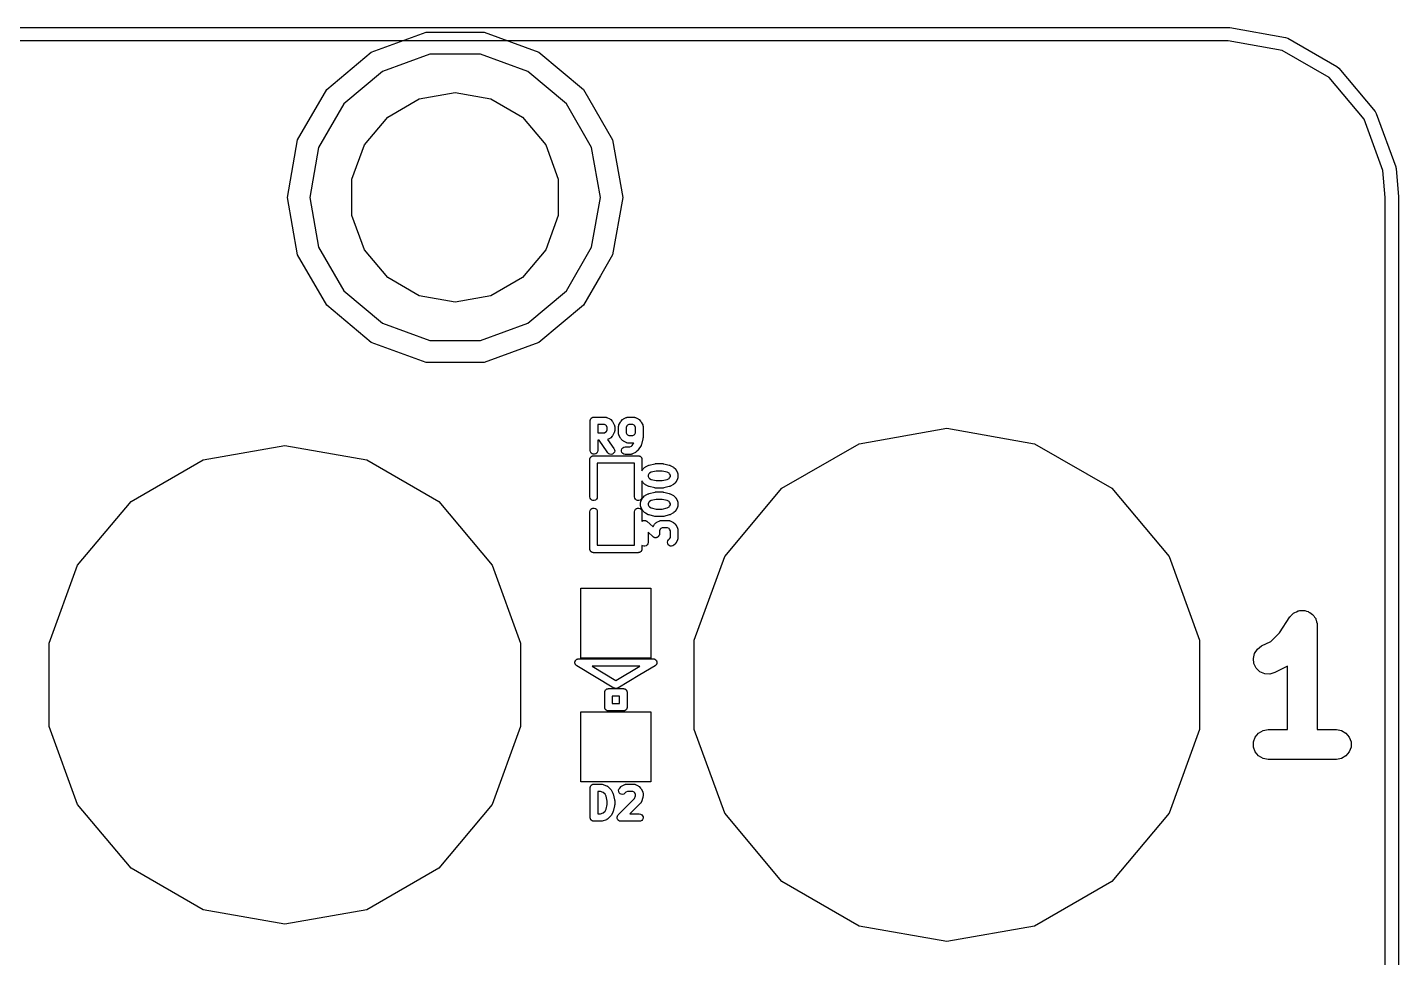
# Model space of a CAD drawing. Extents: x 51 to 137, y -158 to -25.
# Drawn here: x 113.14 to 136.51, y -41.14 to -25.29 of the extents above; entities that cross this region are included whole.
import ezdxf

# ---------------------------------------------------------------- set-up
doc = ezdxf.new("R2010")
doc.units = 0
doc.header["$MEASUREMENT"] = 0
doc.layers.add('BLACK', color=7, linetype='CONTINUOUS')

msp = doc.modelspace()

# ---------------------------------------------------------------- linework, layer by layer
at = {"layer": 'Black'}
for p, q in [((53.5813, -25.2857), (133.619, -25.2857)), ((119.005, -25.7066), (119.938, -25.3672)), ((119.938, -25.3672), (120.93, -25.3672)), ((120.93, -25.3672), (121.863, -25.7066)), ((133.619, -25.2857), (133.629, -25.2874)), ((133.629, -25.2874), (133.639, -25.2874)), ((133.639, -25.2874), (134.59, -25.4552)), ((134.59, -25.4552), (134.59, -25.4552)), ((134.59, -25.4552), (134.628, -25.4687)), ((134.628, -25.4687), (135.464, -25.9517)), ((133.609, -25.5143), (53.5863, -25.5143)), ((118.245, -26.3445), (119.005, -25.7066)), ((121.863, -25.7066), (122.623, -26.3445)), ((134.531, -25.6768), (133.609, -25.5143)), ((135.332, -26.1396), (134.531, -25.6768)), ((120.004, -25.7424), (119.196, -26.0366)), ((120.864, -25.7424), (120.004, -25.7424)), ((121.672, -26.0366), (120.864, -25.7424)), ((119.196, -26.0366), (118.537, -26.5894)), ((122.331, -26.5894), (121.672, -26.0366)), ((135.927, -26.8487), (135.332, -26.1396)), ((135.464, -25.9517), (135.495, -25.9772)), ((135.495, -25.9772), (136.115, -26.7172)), ((117.749, -27.204), (118.245, -26.3445)), ((119.824, -26.5041), (120.434, -26.3965)), ((120.434, -26.3965), (121.044, -26.5041)), ((122.623, -26.3445), (123.119, -27.204)), ((118.537, -26.5894), (118.107, -27.3343)), ((119.287, -26.8141), (119.824, -26.5041)), ((121.044, -26.5041), (121.581, -26.8141)), ((122.761, -27.3343), (122.331, -26.5894)), ((118.888, -27.2889), (119.287, -26.8141)), ((121.581, -26.8141), (121.98, -27.2889)), ((136.246, -27.7233), (135.927, -26.8487)), ((136.115, -26.7172), (136.135, -26.7516)), ((136.135, -26.7516), (136.466, -27.6592)), ((117.576, -28.1813), (117.749, -27.204)), ((118.107, -27.3343), (117.957, -28.1813)), ((118.676, -27.8714), (118.888, -27.2889)), ((121.98, -27.2889), (122.192, -27.8714)), ((122.91, -28.1813), (122.761, -27.3343)), ((123.119, -27.204), (123.291, -28.1813)), ((136.286, -28.1863), (136.246, -27.7233)), ((136.466, -27.6592), (136.468, -27.6739)), ((136.468, -27.6739), (136.472, -27.6884)), ((136.472, -27.6884), (136.514, -28.1713)), ((118.676, -28.4912), (118.676, -27.8714)), ((122.192, -27.8714), (122.192, -28.4912)), ((117.749, -29.1586), (117.576, -28.1813)), ((117.957, -28.1813), (118.107, -29.0283)), ((122.761, -29.0283), (122.91, -28.1813)), ((123.291, -28.1813), (123.119, -29.1586)), ((136.286, -119.911), (136.286, -28.1863)), ((136.514, -28.1713), (136.514, -28.1763)), ((136.514, -28.1763), (136.515, -28.1813)), ((136.515, -28.1813), (136.515, -119.921)), ((118.888, -29.0737), (118.676, -28.4912)), ((122.192, -28.4912), (121.98, -29.0737)), ((118.245, -30.0181), (117.749, -29.1586)), ((118.107, -29.0283), (118.537, -29.7732)), ((119.287, -29.5485), (118.888, -29.0737)), ((121.98, -29.0737), (121.581, -29.5485)), ((122.331, -29.7732), (122.761, -29.0283)), ((123.119, -29.1586), (122.91, -29.5201)), ((119.824, -29.8585), (119.287, -29.5485)), ((121.581, -29.5485), (121.044, -29.8585)), ((122.91, -29.5201), (122.623, -30.0181)), ((118.537, -29.7732), (119.196, -30.326)), ((120.434, -29.9661), (119.824, -29.8585)), ((121.044, -29.8585), (120.434, -29.9661)), ((121.672, -30.326), (122.331, -29.7732)), ((119.005, -30.656), (118.245, -30.0181)), ((122.623, -30.0181), (121.863, -30.656)), ((119.196, -30.326), (120.004, -30.6202)), ((120.864, -30.6202), (121.672, -30.326)), ((119.938, -30.9954), (119.005, -30.656)), ((120.004, -30.6202), (120.864, -30.6202)), ((121.863, -30.656), (120.93, -30.9954)), ((120.93, -30.9954), (119.938, -30.9954)), ((122.737, -31.99), (122.738, -31.9845)), ((122.737, -32.498), (122.737, -31.99)), ((122.738, -31.979), (122.739, -31.9738)), ((122.738, -31.9845), (122.738, -31.979)), ((122.739, -31.9738), (122.74, -31.9683)), ((122.74, -31.9683), (122.743, -31.9635)), ((122.743, -31.9635), (122.745, -31.9583)), ((122.745, -31.9583), (122.749, -31.954)), ((122.749, -31.954), (122.751, -31.9492)), ((122.751, -31.9492), (122.756, -31.9456)), ((122.756, -31.9456), (122.759, -31.9414)), ((122.759, -31.9414), (122.764, -31.9386)), ((122.764, -31.9386), (122.768, -31.935)), ((122.768, -31.935), (122.774, -31.9331)), ((122.774, -31.9331), (122.778, -31.9303)), ((122.778, -31.9303), (122.784, -31.9294)), ((122.784, -31.9294), (122.789, -31.9275)), ((122.789, -31.9275), (122.795, -31.9275)), ((122.795, -31.9275), (122.8, -31.9265)), ((122.8, -31.9265), (122.994, -31.9265)), ((122.994, -31.9265), (122.997, -31.9271)), ((122.997, -31.9271), (123.001, -31.9269)), ((123.001, -31.9269), (123.008, -31.929)), ((123.008, -31.929), (123.015, -31.9303)), ((123.015, -31.9303), (123.018, -31.9322)), ((123.018, -31.9322), (123.022, -31.9332)), ((123.022, -31.9332), (123.07, -31.9574)), ((123.07, -31.9574), (123.079, -31.9635)), ((123.079, -31.9635), (123.087, -31.9693)), ((123.087, -31.9693), (123.111, -31.9935)), ((123.111, -31.9935), (123.117, -32.0018)), ((123.117, -32.0018), (123.123, -32.01)), ((123.123, -32.01), (123.147, -32.0584)), ((123.227, -32.0584), (123.251, -32.01)), ((123.251, -32.01), (123.257, -32.0018)), ((123.257, -32.0018), (123.263, -31.9935)), ((123.263, -31.9935), (123.287, -31.9693)), ((123.287, -31.9693), (123.296, -31.9635)), ((123.296, -31.9635), (123.304, -31.9574)), ((123.304, -31.9574), (123.352, -31.9332)), ((123.352, -31.9332), (123.356, -31.9322)), ((123.356, -31.9322), (123.359, -31.9303)), ((123.359, -31.9303), (123.366, -31.929)), ((123.366, -31.929), (123.373, -31.9269)), ((123.373, -31.9269), (123.377, -31.9271)), ((123.377, -31.9271), (123.381, -31.9265)), ((123.381, -31.9265), (123.477, -31.9265)), ((123.477, -31.9265), (123.481, -31.9271)), ((123.481, -31.9271), (123.485, -31.9269)), ((123.485, -31.9269), (123.492, -31.929)), ((123.492, -31.929), (123.499, -31.9303)), ((123.499, -31.9303), (123.502, -31.9322)), ((123.502, -31.9322), (123.506, -31.9332)), ((123.506, -31.9332), (123.554, -31.9574)), ((123.554, -31.9574), (123.562, -31.9635)), ((123.562, -31.9635), (123.571, -31.9693)), ((123.571, -31.9693), (123.595, -31.9935)), ((123.595, -31.9935), (123.601, -32.0018)), ((123.601, -32.0018), (123.607, -32.01)), ((123.607, -32.01), (123.631, -32.0584)), ((122.864, -32.0535), (122.864, -32.1926)), ((122.979, -32.0535), (122.864, -32.0535)), ((122.864, -32.1926), (122.979, -32.1926)), ((123.004, -32.0664), (122.979, -32.0535)), ((122.979, -32.1926), (123.004, -32.1797)), ((123.014, -32.076), (123.004, -32.0664)), ((123.004, -32.1797), (123.014, -32.1701)), ((123.027, -32.1018), (123.014, -32.076)), ((123.014, -32.1701), (123.027, -32.1444)), ((123.027, -32.1444), (123.027, -32.1018)), ((123.117, -32.2443), (123.111, -32.2526)), ((123.123, -32.2361), (123.117, -32.2443)), ((123.147, -32.1877), (123.123, -32.2361)), ((123.147, -32.0584), (123.148, -32.0619)), ((123.148, -32.1842), (123.147, -32.1877)), ((123.148, -32.0619), (123.15, -32.0651)), ((123.15, -32.1811), (123.148, -32.1842)), ((123.15, -32.0651), (123.151, -32.0724)), ((123.151, -32.1737), (123.15, -32.1811)), ((123.151, -32.0724), (123.153, -32.0795)), ((123.153, -32.1666), (123.151, -32.1737)), ((123.153, -32.0795), (123.153, -32.0832)), ((123.153, -32.0832), (123.154, -32.0868)), ((123.154, -32.1593), (123.153, -32.1629)), ((123.153, -32.1629), (123.153, -32.1666)), ((123.154, -32.0868), (123.154, -32.1593)), ((123.22, -32.0868), (123.221, -32.0832)), ((123.22, -32.2077), (123.22, -32.0868)), ((123.221, -32.2113), (123.22, -32.2077)), ((123.221, -32.0795), (123.223, -32.0724)), ((123.221, -32.0832), (123.221, -32.0795)), ((123.221, -32.215), (123.221, -32.2113)), ((123.223, -32.2221), (123.221, -32.215)), ((123.223, -32.0724), (123.224, -32.0651)), ((123.224, -32.2294), (123.223, -32.2221)), ((123.224, -32.0651), (123.226, -32.0619)), ((123.226, -32.2326), (123.224, -32.2294)), ((123.226, -32.0619), (123.227, -32.0584)), ((123.227, -32.2361), (123.226, -32.2326)), ((123.251, -32.2845), (123.227, -32.2361)), ((123.36, -32.076), (123.347, -32.1018)), ((123.347, -32.1018), (123.347, -32.1927)), ((123.347, -32.1927), (123.36, -32.2185)), ((123.37, -32.0664), (123.36, -32.076)), ((123.36, -32.2185), (123.37, -32.2281)), ((123.396, -32.0535), (123.37, -32.0664)), ((123.37, -32.2281), (123.396, -32.241)), ((123.462, -32.0535), (123.396, -32.0535)), ((123.396, -32.241), (123.462, -32.241)), ((123.488, -32.0664), (123.462, -32.0535)), ((123.462, -32.241), (123.488, -32.2281)), ((123.498, -32.076), (123.488, -32.0664)), ((123.488, -32.2281), (123.498, -32.2185)), ((123.511, -32.1018), (123.498, -32.076)), ((123.498, -32.2185), (123.511, -32.1927)), ((123.511, -32.1927), (123.511, -32.1018)), ((123.631, -32.0584), (123.632, -32.0619)), ((123.632, -32.0619), (123.634, -32.0651)), ((123.634, -32.0651), (123.635, -32.0724)), ((123.635, -32.0724), (123.637, -32.0795)), ((123.637, -32.0795), (123.637, -32.0832)), ((123.637, -32.0832), (123.638, -32.0868)), ((123.638, -32.0868), (123.638, -32.2803)), ((127.32, -32.3806), (128.816, -32.1169)), ((128.816, -32.1169), (130.312, -32.3806)), ((116.138, -32.6561), (117.533, -32.4101)), ((117.533, -32.4101), (118.928, -32.6561)), ((122.864, -32.3196), (122.864, -32.498)), ((122.888, -32.3196), (122.864, -32.3196)), ((123.027, -32.518), (122.888, -32.3196)), ((123.07, -32.2887), (123.034, -32.3069)), ((123.034, -32.3069), (123.142, -32.4616)), ((123.079, -32.2826), (123.07, -32.2887)), ((123.087, -32.2768), (123.079, -32.2826)), ((123.111, -32.2526), (123.087, -32.2768)), ((123.142, -32.4616), (123.152, -32.4816)), ((123.152, -32.4816), (123.154, -32.5036)), ((123.257, -32.2927), (123.251, -32.2845)), ((123.263, -32.301), (123.257, -32.2927)), ((123.287, -32.3252), (123.263, -32.301)), ((123.27, -32.487), (123.277, -32.4663)), ((123.277, -32.4663), (123.291, -32.4494)), ((123.296, -32.331), (123.287, -32.3252)), ((123.291, -32.4494), (123.311, -32.4383)), ((123.304, -32.3371), (123.296, -32.331)), ((123.352, -32.3613), (123.304, -32.3371)), ((123.311, -32.4383), (123.332, -32.4345)), ((123.332, -32.4345), (123.414, -32.4345)), ((123.356, -32.3623), (123.352, -32.3613)), ((123.359, -32.3642), (123.356, -32.3623)), ((123.366, -32.3654), (123.359, -32.3642)), ((123.373, -32.3676), (123.366, -32.3654)), ((123.377, -32.3673), (123.373, -32.3676)), ((123.381, -32.368), (123.377, -32.3673)), ((123.477, -32.368), (123.381, -32.368)), ((123.414, -32.4345), (123.44, -32.4216)), ((123.44, -32.4216), (123.452, -32.4092)), ((123.452, -32.4092), (123.48, -32.3675)), ((123.48, -32.3675), (123.477, -32.368)), ((123.554, -32.4849), (123.55, -32.4894)), ((123.603, -32.4123), (123.554, -32.4849)), ((123.607, -32.4023), (123.603, -32.4123)), ((123.612, -32.3925), (123.607, -32.4023)), ((123.636, -32.2957), (123.612, -32.3925)), ((123.638, -32.2803), (123.636, -32.2879)), ((123.636, -32.2879), (123.636, -32.2957)), ((126.005, -33.1399), (127.32, -32.3806)), ((130.312, -32.3806), (131.627, -33.1399)), ((114.911, -33.3645), (116.138, -32.6561)), ((118.928, -32.6561), (120.155, -33.3645)), ((122.73, -32.6492), (122.731, -32.6437)), ((122.73, -33.2842), (122.73, -32.6492)), ((122.731, -32.6382), (122.733, -32.633)), ((122.731, -32.6437), (122.731, -32.6382)), ((122.733, -32.633), (122.734, -32.6275)), ((122.734, -32.6275), (122.737, -32.6227)), ((122.74, -32.5197), (122.737, -32.498)), ((122.737, -32.6227), (122.739, -32.6174)), ((122.739, -32.6174), (122.743, -32.6132)), ((122.751, -32.5388), (122.74, -32.5197)), ((122.743, -32.6132), (122.745, -32.6084)), ((122.745, -32.6084), (122.75, -32.6048)), ((122.75, -32.6048), (122.753, -32.6006)), ((122.768, -32.553), (122.751, -32.5388)), ((122.753, -32.6006), (122.758, -32.5978)), ((122.758, -32.5978), (122.762, -32.5942)), ((122.762, -32.5942), (122.767, -32.5923)), ((122.767, -32.5923), (122.772, -32.5895)), ((122.789, -32.5605), (122.768, -32.553)), ((122.772, -32.5895), (122.778, -32.5886)), ((122.778, -32.5886), (122.783, -32.5867)), ((122.783, -32.5867), (122.789, -32.5867)), ((122.811, -32.5605), (122.789, -32.5605)), ((122.789, -32.5867), (122.794, -32.5857)), ((122.794, -32.5857), (123.556, -32.5857)), ((122.832, -32.553), (122.811, -32.5605)), ((122.849, -32.5388), (122.832, -32.553)), ((122.86, -32.5197), (122.849, -32.5388)), ((123.492, -32.7127), (122.857, -32.7127)), ((122.857, -32.7127), (122.857, -33.2842)), ((122.864, -32.498), (122.86, -32.5197)), ((123.038, -32.5344), (123.027, -32.518)), ((123.054, -32.55), (123.038, -32.5344)), ((123.074, -32.5593), (123.054, -32.55)), ((123.096, -32.5613), (123.074, -32.5593)), ((123.117, -32.5556), (123.096, -32.5613)), ((123.135, -32.5429), (123.117, -32.5556)), ((123.148, -32.5249), (123.135, -32.5429)), ((123.154, -32.5036), (123.148, -32.5249)), ((123.27, -32.509), (123.27, -32.487)), ((123.277, -32.5298), (123.27, -32.509)), ((123.291, -32.5467), (123.277, -32.5298)), ((123.311, -32.5577), (123.291, -32.5467)), ((123.332, -32.5615), (123.311, -32.5577)), ((123.429, -32.5615), (123.332, -32.5615)), ((123.433, -32.5609), (123.429, -32.5615)), ((123.436, -32.5611), (123.433, -32.5609)), ((123.443, -32.559), (123.436, -32.5611)), ((123.451, -32.5577), (123.443, -32.559)), ((123.454, -32.5558), (123.451, -32.5577)), ((123.457, -32.5548), (123.454, -32.5558)), ((123.506, -32.5306), (123.457, -32.5548)), ((123.492, -33.2842), (123.492, -32.7127)), ((123.511, -32.527), (123.506, -32.5306)), ((123.514, -32.5245), (123.511, -32.527)), ((123.522, -32.5187), (123.514, -32.5245)), ((123.546, -32.4945), (123.522, -32.5187)), ((123.55, -32.4894), (123.546, -32.4945)), ((123.556, -32.5857), (123.561, -32.5867)), ((123.561, -32.5867), (123.567, -32.5867)), ((123.567, -32.5867), (123.572, -32.5886)), ((123.572, -32.5886), (123.578, -32.5895)), ((123.578, -32.5895), (123.583, -32.5923)), ((123.583, -32.5923), (123.588, -32.5942)), ((123.588, -32.5942), (123.592, -32.5978)), ((123.592, -32.5978), (123.597, -32.6006)), ((123.597, -32.6006), (123.6, -32.6048)), ((123.6, -32.6048), (123.605, -32.6084)), ((123.605, -32.6084), (123.607, -32.6132)), ((123.607, -32.6132), (123.611, -32.6174)), ((123.611, -32.6174), (123.613, -32.6227)), ((123.613, -32.6227), (123.616, -32.6275)), ((123.616, -32.6275), (123.617, -32.633)), ((123.617, -32.633), (123.619, -32.6382)), ((123.619, -32.6382), (123.619, -32.6437)), ((123.619, -32.6437), (123.619, -32.6492)), ((123.619, -32.6492), (123.619, -32.8398)), ((123.845, -32.7201), (123.852, -32.7187)), ((123.852, -32.7187), (123.973, -32.7187)), ((123.973, -32.7187), (123.981, -32.7201)), ((123.619, -32.8398), (123.626, -32.8264)), ((123.626, -32.8264), (123.632, -32.8183)), ((123.632, -32.8183), (123.638, -32.8099)), ((123.638, -32.8099), (123.662, -32.7857)), ((123.662, -32.7857), (123.671, -32.7799)), ((123.671, -32.7799), (123.679, -32.7738)), ((123.679, -32.7738), (123.727, -32.7496)), ((123.735, -32.8924), (123.722, -32.9182)), ((123.722, -32.9182), (123.722, -32.9366)), ((123.722, -32.9366), (123.735, -32.9623)), ((123.727, -32.7496), (123.734, -32.7477)), ((123.734, -32.7477), (123.74, -32.7448)), ((123.745, -32.8828), (123.735, -32.8924)), ((123.74, -32.7448), (123.837, -32.7206)), ((123.778, -32.8664), (123.745, -32.8828)), ((123.86, -32.8457), (123.778, -32.8664)), ((123.837, -32.7206), (123.845, -32.7201)), ((123.965, -32.8457), (123.86, -32.8457)), ((124.048, -32.8664), (123.965, -32.8457)), ((123.981, -32.7201), (123.989, -32.7206)), ((123.989, -32.7206), (124.085, -32.7448)), ((124.081, -32.8828), (124.048, -32.8664)), ((124.09, -32.8924), (124.081, -32.8828)), ((124.085, -32.7448), (124.092, -32.7477)), ((124.103, -32.9182), (124.09, -32.8924)), ((124.09, -32.9623), (124.103, -32.9366)), ((124.092, -32.7477), (124.098, -32.7496)), ((124.098, -32.7496), (124.147, -32.7738)), ((124.103, -32.9366), (124.103, -32.9182)), ((124.147, -32.7738), (124.155, -32.7799)), ((124.155, -32.7799), (124.163, -32.7857)), ((124.163, -32.7857), (124.188, -32.8099)), ((124.188, -32.8099), (124.193, -32.8182)), ((124.193, -32.8182), (124.199, -32.8264)), ((124.199, -32.8264), (124.224, -32.8748)), ((124.224, -32.8748), (124.225, -32.8783)), ((124.225, -32.8783), (124.226, -32.8815)), ((124.226, -32.8815), (124.228, -32.8888)), ((124.228, -32.8888), (124.23, -32.8959)), ((124.23, -32.8959), (124.23, -32.8996)), ((124.23, -32.8996), (124.23, -32.9032)), ((124.23, -32.9032), (124.23, -32.9516)), ((124.23, -32.9516), (124.23, -32.9552)), ((123.626, -33.0284), (123.619, -33.015)), ((123.619, -33.015), (123.619, -33.2842)), ((123.632, -33.0365), (123.626, -33.0284)), ((123.638, -33.0449), (123.632, -33.0365)), ((123.662, -33.0691), (123.638, -33.0449)), ((123.671, -33.0749), (123.662, -33.0691)), ((123.679, -33.0809), (123.671, -33.0749)), ((123.727, -33.1051), (123.679, -33.0809)), ((123.734, -33.1071), (123.727, -33.1051)), ((123.74, -33.1099), (123.734, -33.1071)), ((123.735, -32.9623), (123.745, -32.972)), ((123.837, -33.1341), (123.74, -33.1099)), ((123.745, -32.972), (123.778, -32.9884)), ((123.778, -32.9884), (123.86, -33.009)), ((123.845, -33.1347), (123.837, -33.1341)), ((123.852, -33.136), (123.845, -33.1347)), ((123.973, -33.136), (123.852, -33.136)), ((123.86, -33.009), (123.965, -33.009)), ((123.965, -33.009), (124.048, -32.9884)), ((123.981, -33.1347), (123.973, -33.136)), ((123.989, -33.1341), (123.981, -33.1347)), ((124.085, -33.1099), (123.989, -33.1341)), ((124.048, -32.9884), (124.081, -32.972)), ((124.081, -32.972), (124.09, -32.9623)), ((124.092, -33.1071), (124.085, -33.1099)), ((124.098, -33.1051), (124.092, -33.1071)), ((124.103, -33.1027), (124.098, -33.1051)), ((124.147, -33.0809), (124.103, -33.1027)), ((124.155, -33.0749), (124.147, -33.0809)), ((124.163, -33.0691), (124.155, -33.0749)), ((124.188, -33.0449), (124.163, -33.0691)), ((124.193, -33.0365), (124.188, -33.0449)), ((124.199, -33.0284), (124.193, -33.0365)), ((124.224, -32.98), (124.199, -33.0284)), ((124.225, -32.9765), (124.224, -32.98)), ((124.226, -32.9733), (124.225, -32.9765)), ((124.228, -32.966), (124.226, -32.9733)), ((124.23, -32.9588), (124.228, -32.966)), ((124.23, -32.9552), (124.23, -32.9588)), ((125.029, -34.3032), (126.005, -33.1399)), ((131.627, -33.1399), (132.603, -34.3032)), ((114, -34.4498), (114.911, -33.3645)), ((120.155, -33.3645), (121.066, -34.4498)), ((122.734, -33.3059), (122.73, -33.2842)), ((122.745, -33.325), (122.734, -33.3059)), ((122.762, -33.3392), (122.745, -33.325)), ((122.783, -33.3467), (122.762, -33.3392)), ((122.805, -33.3467), (122.783, -33.3467)), ((122.826, -33.3392), (122.805, -33.3467)), ((122.843, -33.325), (122.826, -33.3392)), ((122.854, -33.3059), (122.843, -33.325)), ((122.857, -33.2842), (122.854, -33.3059)), ((123.496, -33.3059), (123.492, -33.2842)), ((123.507, -33.325), (123.496, -33.3059)), ((123.524, -33.3392), (123.507, -33.325)), ((123.545, -33.3467), (123.524, -33.3392)), ((123.567, -33.3467), (123.545, -33.3467)), ((123.588, -33.3392), (123.567, -33.3467)), ((123.605, -33.325), (123.588, -33.3392)), ((123.595, -33.387), (123.596, -33.3834)), ((123.595, -33.4354), (123.595, -33.387)), ((123.596, -33.3798), (123.598, -33.3726)), ((123.596, -33.3834), (123.596, -33.3798)), ((123.598, -33.3726), (123.599, -33.3653)), ((123.599, -33.3653), (123.601, -33.3621)), ((123.601, -33.3621), (123.602, -33.3586)), ((123.602, -33.3586), (123.626, -33.3102)), ((123.616, -33.3059), (123.605, -33.325)), ((123.619, -33.2842), (123.616, -33.3059)), ((123.626, -33.3102), (123.632, -33.3021)), ((123.632, -33.3021), (123.638, -33.2937)), ((123.638, -33.2937), (123.662, -33.2695)), ((123.662, -33.2695), (123.671, -33.2637)), ((123.671, -33.2637), (123.679, -33.2576)), ((123.679, -33.2576), (123.727, -33.2335)), ((123.735, -33.3762), (123.722, -33.402)), ((123.722, -33.402), (123.722, -33.4204)), ((123.727, -33.2335), (123.734, -33.2315)), ((123.734, -33.2315), (123.74, -33.2286)), ((123.745, -33.3666), (123.735, -33.3762)), ((123.74, -33.2286), (123.837, -33.2045)), ((123.778, -33.3502), (123.745, -33.3666)), ((123.86, -33.3296), (123.778, -33.3502)), ((123.837, -33.2045), (123.845, -33.2039)), ((123.845, -33.2039), (123.852, -33.2026)), ((123.852, -33.2026), (123.973, -33.2026)), ((123.965, -33.3296), (123.86, -33.3296)), ((124.048, -33.3502), (123.965, -33.3296)), ((123.973, -33.2026), (123.981, -33.2039)), ((123.981, -33.2039), (123.989, -33.2045)), ((123.989, -33.2045), (124.085, -33.2286)), ((124.081, -33.3666), (124.048, -33.3502)), ((124.09, -33.3762), (124.081, -33.3666)), ((124.085, -33.2286), (124.092, -33.2315)), ((124.103, -33.402), (124.09, -33.3762)), ((124.092, -33.2315), (124.098, -33.2335)), ((124.098, -33.2335), (124.147, -33.2576)), ((124.103, -33.4204), (124.103, -33.402)), ((124.147, -33.2576), (124.155, -33.2637)), ((124.155, -33.2637), (124.163, -33.2695)), ((124.163, -33.2695), (124.188, -33.2937)), ((124.188, -33.2937), (124.193, -33.3021)), ((124.193, -33.3021), (124.199, -33.3102)), ((124.199, -33.3102), (124.224, -33.3586)), ((124.224, -33.3586), (124.225, -33.3621)), ((124.225, -33.3621), (124.226, -33.3653)), ((124.226, -33.3653), (124.228, -33.3726)), ((124.228, -33.3726), (124.23, -33.3798)), ((124.23, -33.3798), (124.23, -33.3834)), ((124.23, -33.3834), (124.23, -33.387)), ((124.23, -33.387), (124.23, -33.4354)), ((122.73, -33.5382), (122.734, -33.5165)), ((122.73, -34.1732), (122.73, -33.5382)), ((122.734, -33.5165), (122.745, -33.4974)), ((122.745, -33.4974), (122.762, -33.4832)), ((122.762, -33.4832), (122.783, -33.4757)), ((122.783, -33.4757), (122.805, -33.4757)), ((122.805, -33.4757), (122.826, -33.4832)), ((122.826, -33.4832), (122.843, -33.4974)), ((122.843, -33.4974), (122.854, -33.5165)), ((122.854, -33.5165), (122.857, -33.5382)), ((122.857, -33.5382), (122.857, -34.1097)), ((123.492, -33.5382), (123.496, -33.5165)), ((123.492, -34.1097), (123.492, -33.5382)), ((123.496, -33.5165), (123.507, -33.4974)), ((123.507, -33.4974), (123.524, -33.4832)), ((123.524, -33.4832), (123.545, -33.4757)), ((123.545, -33.4757), (123.567, -33.4757)), ((123.567, -33.4757), (123.588, -33.4832)), ((123.588, -33.4832), (123.605, -33.4974)), ((123.596, -33.439), (123.595, -33.4354)), ((123.596, -33.4427), (123.596, -33.439)), ((123.598, -33.4498), (123.596, -33.4427)), ((123.599, -33.4571), (123.598, -33.4498)), ((123.601, -33.4603), (123.599, -33.4571)), ((123.602, -33.4638), (123.601, -33.4603)), ((123.626, -33.5122), (123.602, -33.4638)), ((123.605, -33.4974), (123.616, -33.5165)), ((123.616, -33.5165), (123.619, -33.5382)), ((123.619, -33.5382), (123.619, -33.7001)), ((123.632, -33.5203), (123.626, -33.5122)), ((123.638, -33.5287), (123.632, -33.5203)), ((123.662, -33.5529), (123.638, -33.5287)), ((123.671, -33.5587), (123.662, -33.5529)), ((123.679, -33.5648), (123.671, -33.5587)), ((123.727, -33.5889), (123.679, -33.5648)), ((123.722, -33.4204), (123.735, -33.4462)), ((123.734, -33.5909), (123.727, -33.5889)), ((123.74, -33.5938), (123.734, -33.5909)), ((123.735, -33.4462), (123.745, -33.4558)), ((123.837, -33.6179), (123.74, -33.5938)), ((123.745, -33.4558), (123.778, -33.4722)), ((123.778, -33.4722), (123.86, -33.4928)), ((123.845, -33.6185), (123.837, -33.6179)), ((123.852, -33.6198), (123.845, -33.6185)), ((123.973, -33.6198), (123.852, -33.6198)), ((123.86, -33.4928), (123.965, -33.4928)), ((123.965, -33.4928), (124.048, -33.4722)), ((123.981, -33.6185), (123.973, -33.6198)), ((123.989, -33.6179), (123.981, -33.6185)), ((124.085, -33.5938), (123.989, -33.6179)), ((124.048, -33.4722), (124.081, -33.4558)), ((124.081, -33.4558), (124.09, -33.4462)), ((124.092, -33.5909), (124.085, -33.5938)), ((124.09, -33.4462), (124.103, -33.4204)), ((124.098, -33.5889), (124.092, -33.5909)), ((124.103, -33.5865), (124.098, -33.5889)), ((124.147, -33.5648), (124.103, -33.5865)), ((124.155, -33.5587), (124.147, -33.5648)), ((124.163, -33.5529), (124.155, -33.5587)), ((124.188, -33.5287), (124.163, -33.5529)), ((124.193, -33.5204), (124.188, -33.5287)), ((124.199, -33.5122), (124.193, -33.5204)), ((124.224, -33.4638), (124.199, -33.5122)), ((124.225, -33.4603), (124.224, -33.4638)), ((124.226, -33.4571), (124.225, -33.4603)), ((124.228, -33.4498), (124.226, -33.4571)), ((124.23, -33.4427), (124.228, -33.4498)), ((124.23, -33.4354), (124.23, -33.439)), ((124.23, -33.439), (124.23, -33.4427)), ((123.619, -33.7001), (123.623, -33.698)), ((123.623, -33.698), (123.627, -33.6949)), ((123.627, -33.6949), (123.633, -33.6928)), ((123.633, -33.6928), (123.638, -33.6898)), ((123.638, -33.6898), (123.643, -33.689)), ((123.643, -33.689), (123.648, -33.6873)), ((123.648, -33.6873), (123.654, -33.6873)), ((123.654, -33.6873), (123.66, -33.6864)), ((123.66, -33.6864), (123.665, -33.6873)), ((123.665, -33.6873), (123.67, -33.6873)), ((123.67, -33.6873), (123.676, -33.6895)), ((123.676, -33.6895), (123.682, -33.6907)), ((123.682, -33.6907), (123.686, -33.6932)), ((123.686, -33.6932), (123.691, -33.6949)), ((123.691, -33.6949), (123.695, -33.6989)), ((123.695, -33.6989), (123.701, -33.7021)), ((123.701, -33.7021), (123.807, -33.7952)), ((123.807, -33.7952), (123.82, -33.7698)), ((123.82, -33.7698), (123.826, -33.7617)), ((123.826, -33.7617), (123.832, -33.7533)), ((123.832, -33.7533), (123.856, -33.7292)), ((123.856, -33.7292), (123.864, -33.7233)), ((123.864, -33.7233), (123.872, -33.7173)), ((123.872, -33.7173), (123.921, -33.6931)), ((123.929, -33.8359), (123.916, -33.8616)), ((123.916, -33.8616), (123.916, -33.9192)), ((123.921, -33.6931), (123.924, -33.692)), ((123.924, -33.692), (123.927, -33.6902)), ((123.927, -33.6902), (123.935, -33.6889)), ((123.938, -33.8262), (123.929, -33.8359)), ((123.935, -33.6889), (123.942, -33.6868)), ((123.964, -33.8134), (123.938, -33.8262)), ((123.942, -33.6868), (123.945, -33.687)), ((123.945, -33.687), (123.949, -33.6864)), ((123.949, -33.6864), (124.07, -33.6864)), ((124.055, -33.8134), (123.964, -33.8134)), ((124.081, -33.8262), (124.055, -33.8134)), ((124.07, -33.6864), (124.074, -33.687)), ((124.074, -33.687), (124.077, -33.6868)), ((124.077, -33.6868), (124.084, -33.6889)), ((124.09, -33.8359), (124.081, -33.8262)), ((124.084, -33.6889), (124.092, -33.6902)), ((124.103, -33.8616), (124.09, -33.8359)), ((124.092, -33.6902), (124.095, -33.692)), ((124.095, -33.692), (124.098, -33.6931)), ((124.098, -33.6931), (124.147, -33.7173)), ((124.103, -33.9768), (124.103, -33.8616)), ((124.147, -33.7173), (124.155, -33.7233)), ((124.155, -33.7233), (124.163, -33.7292)), ((124.163, -33.7292), (124.188, -33.7533)), ((124.188, -33.7533), (124.193, -33.7617)), ((124.193, -33.7617), (124.199, -33.7698)), ((124.199, -33.7698), (124.224, -33.8182)), ((124.224, -33.8182), (124.225, -33.8217)), ((124.225, -33.8217), (124.226, -33.8249)), ((124.226, -33.8249), (124.228, -33.8322)), ((124.228, -33.8322), (124.23, -33.8394)), ((124.23, -33.8394), (124.23, -33.843)), ((124.23, -33.843), (124.23, -33.8466)), ((124.23, -33.8466), (124.23, -33.9918)), ((122.857, -34.1097), (123.492, -34.1097)), ((123.627, -34.1193), (123.619, -34.113)), ((123.619, -34.113), (123.619, -34.1732)), ((123.648, -34.1269), (123.627, -34.1193)), ((123.691, -34.1193), (123.67, -34.1269)), ((123.707, -34.1052), (123.691, -34.1193)), ((123.718, -34.0861), (123.707, -34.1052)), ((123.722, -34.0643), (123.718, -34.0861)), ((123.811, -33.967), (123.722, -33.8898)), ((123.722, -33.8898), (123.722, -34.0643)), ((123.816, -33.9702), (123.811, -33.967)), ((123.821, -33.9742), (123.816, -33.9702)), ((123.825, -33.9759), (123.821, -33.9742)), ((123.829, -33.9784), (123.825, -33.9759)), ((123.835, -33.9796), (123.829, -33.9784)), ((123.841, -33.9817), (123.835, -33.9796)), ((123.846, -33.9817), (123.841, -33.9817)), ((123.851, -33.9827), (123.846, -33.9817)), ((123.857, -33.9817), (123.851, -33.9827)), ((123.863, -33.9817), (123.857, -33.9817)), ((123.868, -33.9801), (123.863, -33.9817)), ((123.873, -33.9793), (123.868, -33.9801)), ((123.878, -33.9763), (123.873, -33.9793)), ((123.884, -33.9742), (123.878, -33.9763)), ((123.888, -33.971), (123.884, -33.9742)), ((123.892, -33.9687), (123.888, -33.971)), ((123.896, -33.964), (123.892, -33.9687)), ((123.901, -33.96), (123.896, -33.964)), ((123.903, -33.9558), (123.901, -33.96)), ((123.907, -33.9521), (123.903, -33.9558)), ((123.909, -33.9463), (123.907, -33.9521)), ((123.912, -33.9409), (123.909, -33.9463)), ((123.913, -33.9361), (123.912, -33.9409)), ((123.915, -33.9315), (123.913, -33.9361)), ((123.916, -33.9192), (123.915, -33.9253)), ((123.915, -33.9253), (123.915, -33.9315)), ((124.055, -34.0588), (124.061, -34.0375)), ((124.057, -34.0808), (124.055, -34.0588)), ((124.066, -34.1008), (124.057, -34.0808)), ((124.061, -34.0375), (124.074, -34.0194)), ((124.082, -34.1164), (124.066, -34.1008)), ((124.074, -34.0194), (124.09, -34.0025)), ((124.102, -34.1257), (124.082, -34.1164)), ((124.09, -34.0025), (124.103, -33.9768)), ((124.163, -34.1092), (124.145, -34.1219)), ((124.188, -34.0851), (124.163, -34.1092)), ((124.193, -34.0767), (124.188, -34.0851)), ((124.199, -34.0686), (124.193, -34.0767)), ((124.224, -34.0202), (124.199, -34.0686)), ((124.225, -34.0167), (124.224, -34.0202)), ((124.226, -34.0135), (124.225, -34.0167)), ((124.228, -34.0062), (124.226, -34.0135)), ((124.23, -33.999), (124.228, -34.0062)), ((124.23, -33.9918), (124.23, -33.9954)), ((124.23, -33.9954), (124.23, -33.999)), ((122.731, -34.1787), (122.73, -34.1732)), ((122.731, -34.1842), (122.731, -34.1787)), ((122.733, -34.1894), (122.731, -34.1842)), ((122.734, -34.1949), (122.733, -34.1894)), ((122.737, -34.1997), (122.734, -34.1949)), ((122.739, -34.2049), (122.737, -34.1997)), ((122.743, -34.2092), (122.739, -34.2049)), ((122.745, -34.214), (122.743, -34.2092)), ((122.75, -34.2176), (122.745, -34.214)), ((122.753, -34.2218), (122.75, -34.2176)), ((122.758, -34.2246), (122.753, -34.2218)), ((122.762, -34.2282), (122.758, -34.2246)), ((122.767, -34.2301), (122.762, -34.2282)), ((122.772, -34.2329), (122.767, -34.2301)), ((122.778, -34.2338), (122.772, -34.2329)), ((122.783, -34.2357), (122.778, -34.2338)), ((122.789, -34.2357), (122.783, -34.2357)), ((122.794, -34.2367), (122.789, -34.2357)), ((123.556, -34.2367), (122.794, -34.2367)), ((123.561, -34.2357), (123.556, -34.2367)), ((123.567, -34.2357), (123.561, -34.2357)), ((123.572, -34.2338), (123.567, -34.2357)), ((123.578, -34.2329), (123.572, -34.2338)), ((123.583, -34.2301), (123.578, -34.2329)), ((123.588, -34.2282), (123.583, -34.2301)), ((123.592, -34.2246), (123.588, -34.2282)), ((123.597, -34.2218), (123.592, -34.2246)), ((123.6, -34.2176), (123.597, -34.2218)), ((123.605, -34.214), (123.6, -34.2176)), ((123.607, -34.2092), (123.605, -34.214)), ((123.611, -34.2049), (123.607, -34.2092)), ((123.613, -34.1997), (123.611, -34.2049)), ((123.616, -34.1949), (123.613, -34.1997)), ((123.617, -34.1894), (123.616, -34.1949)), ((123.619, -34.1842), (123.617, -34.1894)), ((123.619, -34.1732), (123.619, -34.1787)), ((123.619, -34.1787), (123.619, -34.1842)), ((123.67, -34.1269), (123.648, -34.1269)), ((124.124, -34.1276), (124.102, -34.1257)), ((124.145, -34.1219), (124.124, -34.1276)), ((124.51, -35.7303), (125.029, -34.3032)), ((132.603, -34.3032), (133.122, -35.7303)), ((113.515, -35.7812), (114, -34.4498)), ((121.066, -34.4498), (121.551, -35.7812)), ((122.578, -36.0324), (122.578, -34.8386)), ((122.578, -34.8386), (123.772, -34.8386)), ((123.772, -34.8386), (123.772, -36.0324)), ((134.703, -35.2906), (134.724, -35.2687)), ((134.724, -35.2687), (134.736, -35.2625)), ((134.736, -35.2625), (134.747, -35.2534)), ((134.747, -35.2534), (134.775, -35.2431)), ((134.775, -35.2431), (134.803, -35.2296)), ((134.803, -35.2296), (134.817, -35.2281)), ((134.817, -35.2281), (134.83, -35.2233)), ((134.83, -35.2233), (134.86, -35.2233)), ((134.86, -35.2233), (134.89, -35.2199)), ((134.89, -35.2199), (134.904, -35.2233)), ((134.904, -35.2233), (134.918, -35.2233)), ((134.918, -35.2233), (134.947, -35.2336)), ((134.947, -35.2336), (134.976, -35.2408)), ((134.976, -35.2408), (134.988, -35.2486)), ((134.988, -35.2486), (135.001, -35.2534)), ((135.001, -35.2534), (135.024, -35.2729)), ((135.024, -35.2729), (135.049, -35.2897)), ((135.049, -35.2897), (135.058, -35.3011)), ((134.483, -35.6019), (134.663, -35.3325)), ((134.663, -35.3325), (134.672, -35.3223)), ((134.672, -35.3223), (134.679, -35.3101)), ((134.679, -35.3101), (134.703, -35.2906)), ((135.058, -35.3011), (135.069, -35.3101)), ((135.069, -35.3101), (135.084, -35.3364)), ((135.084, -35.3364), (135.102, -35.3608)), ((135.102, -35.3608), (135.106, -35.3743)), ((135.106, -35.3743), (135.113, -35.3865)), ((135.113, -35.3865), (135.118, -35.4164)), ((135.118, -35.4164), (135.126, -35.4455)), ((135.126, -35.4455), (135.126, -35.4595)), ((135.126, -35.4595), (135.128, -35.4734)), ((135.128, -35.4734), (135.128, -37.2514)), ((124.51, -37.2489), (124.51, -35.7303)), ((133.122, -35.7303), (133.122, -37.2489)), ((134.18, -35.8268), (134.336, -35.7485)), ((134.336, -35.7485), (134.483, -35.6019)), ((113.515, -37.198), (113.515, -35.7812)), ((121.551, -35.7812), (121.551, -37.198)), ((134.04, -36.0388), (134.06, -35.953)), ((134.06, -35.953), (134.109, -35.8793)), ((134.109, -35.8793), (134.18, -35.8268)), ((122.477, -36.0976), (122.48, -36.0919)), ((122.477, -36.1026), (122.477, -36.0976)), ((122.477, -36.1075), (122.477, -36.1026)), ((122.477, -36.1135), (122.477, -36.1075)), ((122.477, -36.1196), (122.477, -36.1135)), ((122.479, -36.1243), (122.477, -36.1196)), ((122.48, -36.1293), (122.479, -36.1243)), ((122.48, -36.0919), (122.481, -36.0859)), ((122.483, -36.1346), (122.48, -36.1293)), ((122.481, -36.0859), (122.483, -36.0816)), ((122.483, -36.0816), (122.485, -36.0769)), ((122.485, -36.1403), (122.483, -36.1346)), ((122.485, -36.0769), (122.489, -36.0722)), ((122.488, -36.1442), (122.485, -36.1403)), ((122.491, -36.1486), (122.488, -36.1442)), ((122.489, -36.0722), (122.492, -36.067)), ((122.495, -36.1526), (122.491, -36.1486)), ((122.492, -36.067), (122.496, -36.0638)), ((122.499, -36.1572), (122.495, -36.1526)), ((122.496, -36.0638), (122.499, -36.06)), ((122.499, -36.06), (122.504, -36.0569)), ((122.504, -36.1598), (122.499, -36.1572)), ((122.504, -36.0569), (122.509, -36.0531)), ((122.507, -36.1631), (122.504, -36.1598)), ((123.142, -36.5441), (122.507, -36.1631)), ((122.509, -36.0531), (122.514, -36.0514)), ((122.514, -36.0514), (122.518, -36.0489)), ((122.518, -36.0489), (122.524, -36.0479)), ((122.524, -36.0479), (122.53, -36.0459)), ((122.53, -36.0459), (122.535, -36.046)), ((122.535, -36.046), (122.54, -36.0451)), ((122.54, -36.0451), (123.81, -36.0451)), ((123.772, -36.0324), (122.578, -36.0324)), ((123.581, -36.1721), (122.769, -36.1721)), ((122.769, -36.1721), (123.175, -36.4155)), ((123.175, -36.4155), (123.581, -36.1721)), ((123.843, -36.1631), (123.581, -36.3202)), ((123.81, -36.0451), (123.815, -36.046)), ((123.815, -36.046), (123.82, -36.0459)), ((123.82, -36.0459), (123.826, -36.0479)), ((123.826, -36.0479), (123.832, -36.0489)), ((123.832, -36.0489), (123.836, -36.0514)), ((123.836, -36.0514), (123.841, -36.0531)), ((123.841, -36.0531), (123.846, -36.0569)), ((123.846, -36.1598), (123.843, -36.1631)), ((123.846, -36.0569), (123.851, -36.06)), ((123.851, -36.1572), (123.846, -36.1598)), ((123.851, -36.06), (123.854, -36.0638)), ((123.855, -36.1526), (123.851, -36.1572)), ((123.854, -36.0638), (123.858, -36.067)), ((123.859, -36.1486), (123.855, -36.1526)), ((123.858, -36.067), (123.861, -36.0722)), ((123.862, -36.1442), (123.859, -36.1486)), ((123.861, -36.0722), (123.865, -36.0769)), ((123.865, -36.1403), (123.862, -36.1442)), ((123.865, -36.0769), (123.867, -36.0816)), ((123.867, -36.1346), (123.865, -36.1403)), ((123.867, -36.0816), (123.869, -36.0859)), ((123.87, -36.1293), (123.867, -36.1346)), ((123.869, -36.0859), (123.87, -36.0919)), ((123.87, -36.0919), (123.873, -36.0976)), ((123.871, -36.1243), (123.87, -36.1293)), ((123.873, -36.1196), (123.871, -36.1243)), ((123.873, -36.0976), (123.873, -36.1026)), ((123.873, -36.1026), (123.873, -36.1075)), ((123.873, -36.1075), (123.873, -36.1135)), ((123.873, -36.1135), (123.873, -36.1196)), ((134.05, -36.1264), (134.04, -36.0388)), ((134.089, -36.2053), (134.05, -36.1264)), ((134.153, -36.2659), (134.089, -36.2053)), ((134.601, -36.1844), (134.407, -36.2812)), ((134.62, -36.17), (134.601, -36.1844)), ((134.62, -37.2514), (134.62, -36.17)), ((123.581, -36.3202), (123.208, -36.5441)), ((134.234, -36.301), (134.153, -36.2659)), ((134.322, -36.3063), (134.234, -36.301)), ((134.407, -36.2812), (134.322, -36.3063)), ((122.984, -36.6166), (122.985, -36.6111)), ((122.984, -36.8706), (122.984, -36.6166)), ((122.985, -36.6056), (122.987, -36.6003)), ((122.985, -36.6111), (122.985, -36.6056)), ((122.987, -36.6003), (122.988, -36.5949)), ((122.988, -36.5949), (122.991, -36.5901)), ((122.991, -36.5901), (122.993, -36.5848)), ((122.993, -36.5848), (122.997, -36.5806)), ((122.997, -36.5806), (122.999, -36.5758)), ((122.999, -36.5758), (123.004, -36.5722)), ((123.004, -36.5722), (123.007, -36.568)), ((123.007, -36.568), (123.012, -36.5652)), ((123.012, -36.5652), (123.016, -36.5616)), ((123.016, -36.5616), (123.021, -36.5597)), ((123.021, -36.5597), (123.026, -36.5569)), ((123.026, -36.5569), (123.032, -36.556)), ((123.032, -36.556), (123.037, -36.5541)), ((123.037, -36.5541), (123.043, -36.5541)), ((123.043, -36.5541), (123.048, -36.5531)), ((123.048, -36.5531), (123.302, -36.5531)), ((123.238, -36.6801), (123.111, -36.6801)), ((123.111, -36.6801), (123.111, -36.8071)), ((123.143, -36.5444), (123.142, -36.5441)), ((123.144, -36.5451), (123.143, -36.5444)), ((123.154, -36.5484), (123.144, -36.5451)), ((123.163, -36.5519), (123.154, -36.5484)), ((123.164, -36.552), (123.163, -36.5519)), ((123.165, -36.5523), (123.164, -36.552)), ((123.175, -36.5521), (123.165, -36.5523)), ((123.185, -36.5523), (123.175, -36.5521)), ((123.186, -36.552), (123.185, -36.5523)), ((123.187, -36.5519), (123.186, -36.552)), ((123.196, -36.5484), (123.187, -36.5519)), ((123.206, -36.5451), (123.196, -36.5484)), ((123.207, -36.5444), (123.206, -36.5451)), ((123.208, -36.5441), (123.207, -36.5444)), ((123.238, -36.8071), (123.238, -36.6801)), ((123.302, -36.5531), (123.307, -36.5541)), ((123.307, -36.5541), (123.313, -36.5541)), ((123.313, -36.5541), (123.318, -36.556)), ((123.318, -36.556), (123.324, -36.5569)), ((123.324, -36.5569), (123.329, -36.5597)), ((123.329, -36.5597), (123.334, -36.5616)), ((123.334, -36.5616), (123.338, -36.5652)), ((123.338, -36.5652), (123.343, -36.568)), ((123.343, -36.568), (123.346, -36.5722)), ((123.346, -36.5722), (123.351, -36.5758)), ((123.351, -36.5758), (123.353, -36.5806)), ((123.353, -36.5806), (123.357, -36.5848)), ((123.357, -36.5848), (123.359, -36.5901)), ((123.359, -36.5901), (123.362, -36.5949)), ((123.362, -36.5949), (123.363, -36.6003)), ((123.363, -36.6003), (123.365, -36.6056)), ((123.365, -36.6056), (123.365, -36.6111)), ((123.365, -36.6111), (123.365, -36.6166)), ((123.365, -36.6166), (123.365, -36.8706)), ((122.985, -36.8761), (122.984, -36.8706)), ((122.985, -36.8816), (122.985, -36.8761)), ((122.987, -36.8868), (122.985, -36.8816)), ((122.988, -36.8923), (122.987, -36.8868)), ((122.991, -36.8971), (122.988, -36.8923)), ((122.993, -36.9023), (122.991, -36.8971)), ((122.997, -36.9066), (122.993, -36.9023)), ((122.999, -36.9114), (122.997, -36.9066)), ((123.004, -36.915), (122.999, -36.9114)), ((123.007, -36.9192), (123.004, -36.915)), ((123.012, -36.922), (123.007, -36.9192)), ((123.016, -36.9256), (123.012, -36.922)), ((123.021, -36.9275), (123.016, -36.9256)), ((123.111, -36.8071), (123.238, -36.8071)), ((123.334, -36.9256), (123.329, -36.9275)), ((123.338, -36.922), (123.334, -36.9256)), ((123.343, -36.9192), (123.338, -36.922)), ((123.346, -36.915), (123.343, -36.9192)), ((123.351, -36.9114), (123.346, -36.915)), ((123.353, -36.9066), (123.351, -36.9114)), ((123.357, -36.9023), (123.353, -36.9066)), ((123.359, -36.8971), (123.357, -36.9023)), ((123.362, -36.8923), (123.359, -36.8971)), ((123.363, -36.8868), (123.362, -36.8923)), ((123.365, -36.8816), (123.363, -36.8868)), ((123.365, -36.8706), (123.365, -36.8761)), ((123.365, -36.8761), (123.365, -36.8816)), ((122.578, -38.1406), (122.578, -36.9468)), ((122.578, -36.9468), (123.772, -36.9468)), ((123.026, -36.9303), (123.021, -36.9275)), ((123.032, -36.9312), (123.026, -36.9303)), ((123.037, -36.9331), (123.032, -36.9312)), ((123.043, -36.9331), (123.037, -36.9331)), ((123.048, -36.9341), (123.043, -36.9331)), ((123.302, -36.9341), (123.048, -36.9341)), ((123.307, -36.9331), (123.302, -36.9341)), ((123.313, -36.9331), (123.307, -36.9331)), ((123.318, -36.9312), (123.313, -36.9331)), ((123.324, -36.9303), (123.318, -36.9312)), ((123.329, -36.9275), (123.324, -36.9303)), ((123.772, -36.9468), (123.772, -38.1406)), ((114, -38.5294), (113.515, -37.198)), ((121.551, -37.198), (121.066, -38.5294)), ((125.029, -38.676), (124.51, -37.2489)), ((133.122, -37.2489), (132.603, -38.676)), ((134.043, -37.4613), (134.073, -37.3784)), ((134.073, -37.3784), (134.13, -37.3108)), ((134.13, -37.3108), (134.207, -37.2667)), ((134.207, -37.2667), (134.293, -37.2514)), ((134.293, -37.2514), (134.62, -37.2514)), ((135.128, -37.2514), (135.455, -37.2514)), ((135.455, -37.2514), (135.541, -37.2667)), ((135.541, -37.2667), (135.618, -37.3108)), ((135.618, -37.3108), (135.675, -37.3784)), ((135.675, -37.3784), (135.705, -37.4613)), ((134.043, -37.5495), (134.043, -37.4613)), ((134.073, -37.6324), (134.043, -37.5495)), ((135.705, -37.5495), (135.675, -37.6324)), ((135.705, -37.4613), (135.705, -37.5495)), ((134.13, -37.7), (134.073, -37.6324)), ((134.207, -37.7441), (134.13, -37.7)), ((134.293, -37.7594), (134.207, -37.7441)), ((135.455, -37.7594), (134.293, -37.7594)), ((135.541, -37.7441), (135.455, -37.7594)), ((135.618, -37.7), (135.541, -37.7441)), ((135.675, -37.6324), (135.618, -37.7)), ((123.772, -38.1406), (122.578, -38.1406)), ((122.737, -38.2434), (122.738, -38.2379)), ((122.737, -38.7514), (122.737, -38.2434)), ((122.738, -38.2324), (122.739, -38.2272)), ((122.738, -38.2379), (122.738, -38.2324)), ((122.739, -38.2272), (122.74, -38.2217)), ((122.74, -38.2217), (122.743, -38.2169)), ((122.743, -38.2169), (122.745, -38.2117)), ((122.745, -38.2117), (122.749, -38.2074)), ((122.749, -38.2074), (122.751, -38.2026)), ((122.751, -38.2026), (122.756, -38.199)), ((122.756, -38.199), (122.759, -38.1948)), ((122.759, -38.1948), (122.764, -38.192)), ((122.764, -38.192), (122.768, -38.1884)), ((122.768, -38.1884), (122.774, -38.1865)), ((122.774, -38.1865), (122.778, -38.1837)), ((122.778, -38.1837), (122.784, -38.1828)), ((122.784, -38.1828), (122.789, -38.1809)), ((122.789, -38.1809), (122.795, -38.1809)), ((122.795, -38.1809), (122.8, -38.1799)), ((122.8, -38.1799), (122.921, -38.1799)), ((122.911, -38.3069), (122.864, -38.3069)), ((122.864, -38.3069), (122.864, -38.6879)), ((122.959, -38.3231), (122.911, -38.3069)), ((122.921, -38.1799), (122.931, -38.1817)), ((122.931, -38.1817), (122.941, -38.1832)), ((122.941, -38.1832), (123.014, -38.2074)), ((122.99, -38.3536), (122.959, -38.3231)), ((123.014, -38.2074), (123.017, -38.2091)), ((123.017, -38.2091), (123.02, -38.21)), ((123.02, -38.21), (123.027, -38.2143)), ((123.027, -38.2143), (123.033, -38.2179)), ((123.033, -38.2179), (123.035, -38.2206)), ((123.035, -38.2206), (123.038, -38.2227)), ((123.038, -38.2227), (123.087, -38.2711)), ((123.087, -38.2711), (123.093, -38.2794)), ((123.093, -38.2794), (123.099, -38.2876)), ((123.099, -38.2876), (123.123, -38.336)), ((123.221, -38.2863), (123.226, -38.265)), ((123.223, -38.3082), (123.221, -38.2863)), ((123.232, -38.3282), (123.223, -38.3082)), ((123.226, -38.265), (123.239, -38.2469)), ((123.239, -38.2469), (123.263, -38.2227)), ((123.263, -38.2227), (123.271, -38.2169)), ((123.271, -38.2169), (123.28, -38.2108)), ((123.28, -38.2108), (123.328, -38.1866)), ((123.328, -38.1866), (123.332, -38.1856)), ((123.346, -38.3198), (123.329, -38.3367)), ((123.332, -38.1856), (123.335, -38.1837)), ((123.335, -38.1837), (123.342, -38.1824)), ((123.342, -38.1824), (123.349, -38.1803)), ((123.371, -38.3069), (123.346, -38.3198)), ((123.349, -38.1803), (123.353, -38.1805)), ((123.353, -38.1805), (123.356, -38.1799)), ((123.356, -38.1799), (123.477, -38.1799)), ((123.462, -38.3069), (123.371, -38.3069)), ((123.488, -38.3198), (123.462, -38.3069)), ((123.477, -38.1799), (123.481, -38.1805)), ((123.481, -38.1805), (123.485, -38.1803)), ((123.485, -38.1803), (123.492, -38.1824)), ((123.498, -38.3294), (123.488, -38.3198)), ((123.492, -38.1824), (123.499, -38.1837)), ((123.499, -38.1837), (123.502, -38.1856)), ((123.502, -38.1856), (123.506, -38.1866)), ((123.506, -38.1866), (123.554, -38.2108)), ((123.554, -38.2108), (123.562, -38.2169)), ((123.562, -38.2169), (123.571, -38.2227)), ((123.571, -38.2227), (123.595, -38.2469)), ((123.595, -38.2469), (123.601, -38.2552)), ((123.601, -38.2552), (123.607, -38.2634)), ((123.607, -38.2634), (123.631, -38.3118)), ((123.631, -38.3118), (123.632, -38.3153)), ((123.632, -38.3153), (123.634, -38.3185)), ((123.634, -38.3185), (123.635, -38.3258)), ((123.635, -38.3258), (123.637, -38.3329)), ((114.911, -39.6147), (114, -38.5294)), ((121.066, -38.5294), (120.155, -39.6147)), ((123.006, -38.3865), (122.99, -38.3536)), ((123.027, -38.4689), (123.006, -38.3865)), ((123.006, -38.6083), (123.027, -38.5259)), ((123.027, -38.5259), (123.027, -38.4689)), ((123.123, -38.336), (123.125, -38.3426)), ((123.125, -38.3426), (123.128, -38.349)), ((123.128, -38.349), (123.152, -38.4457)), ((123.152, -38.5491), (123.128, -38.6459)), ((123.152, -38.4457), (123.152, -38.4535)), ((123.152, -38.4535), (123.154, -38.4611)), ((123.154, -38.5337), (123.152, -38.5413)), ((123.152, -38.5413), (123.152, -38.5491)), ((123.154, -38.4611), (123.154, -38.5337)), ((123.215, -38.7065), (123.494, -38.4268)), ((123.247, -38.3438), (123.232, -38.3282)), ((123.267, -38.3531), (123.247, -38.3438)), ((123.289, -38.355), (123.267, -38.3531)), ((123.311, -38.3493), (123.289, -38.355)), ((123.329, -38.3367), (123.311, -38.3493)), ((123.595, -38.506), (123.413, -38.6879)), ((123.494, -38.4268), (123.511, -38.3782)), ((123.511, -38.3552), (123.498, -38.3294)), ((123.511, -38.3782), (123.511, -38.3552)), ((123.597, -38.503), (123.595, -38.506)), ((123.6, -38.5006), (123.597, -38.503)), ((123.603, -38.4941), (123.6, -38.5006)), ((123.608, -38.488), (123.603, -38.4941)), ((123.61, -38.4812), (123.608, -38.4844)), ((123.608, -38.4844), (123.608, -38.488)), ((123.634, -38.4086), (123.61, -38.4812)), ((123.636, -38.3986), (123.634, -38.4086)), ((123.638, -38.3886), (123.636, -38.3986)), ((123.637, -38.3329), (123.637, -38.3366)), ((123.637, -38.3366), (123.638, -38.3402)), ((123.638, -38.3402), (123.638, -38.3886)), ((122.738, -38.7569), (122.737, -38.7514)), ((122.738, -38.7624), (122.738, -38.7569)), ((122.739, -38.7677), (122.738, -38.7624)), ((122.74, -38.7731), (122.739, -38.7677)), ((122.743, -38.7779), (122.74, -38.7731)), ((122.745, -38.7832), (122.743, -38.7779)), ((122.749, -38.7874), (122.745, -38.7832)), ((122.751, -38.7922), (122.749, -38.7874)), ((122.756, -38.7958), (122.751, -38.7922)), ((122.864, -38.6879), (122.911, -38.6879)), ((122.911, -38.6879), (122.959, -38.6717)), ((123.014, -38.7875), (122.941, -38.8117)), ((122.959, -38.6717), (122.99, -38.6412)), ((122.99, -38.6412), (123.006, -38.6083)), ((123.017, -38.7857), (123.014, -38.7875)), ((123.02, -38.7848), (123.017, -38.7857)), ((123.026, -38.7805), (123.02, -38.7848)), ((123.027, -38.7803), (123.026, -38.7805)), ((123.033, -38.777), (123.027, -38.7803)), ((123.035, -38.7742), (123.033, -38.777)), ((123.038, -38.7721), (123.035, -38.7742)), ((123.087, -38.7237), (123.038, -38.7721)), ((123.093, -38.7154), (123.087, -38.7237)), ((123.099, -38.7072), (123.093, -38.7154)), ((123.123, -38.6589), (123.099, -38.7072)), ((123.125, -38.6522), (123.123, -38.6589)), ((123.128, -38.6459), (123.125, -38.6522)), ((123.196, -38.7459), (123.197, -38.7432)), ((123.197, -38.7541), (123.196, -38.7459)), ((123.197, -38.7404), (123.2, -38.7326)), ((123.197, -38.7432), (123.197, -38.7404)), ((123.197, -38.7624), (123.197, -38.7541)), ((123.198, -38.7651), (123.197, -38.7624)), ((123.198, -38.7678), (123.198, -38.7651)), ((123.202, -38.7754), (123.198, -38.7678)), ((123.2, -38.7326), (123.202, -38.7246)), ((123.202, -38.7246), (123.204, -38.7223)), ((123.205, -38.7832), (123.202, -38.7754)), ((123.204, -38.7223), (123.205, -38.7197)), ((123.205, -38.7197), (123.21, -38.7133)), ((123.206, -38.7853), (123.205, -38.7832)), ((123.208, -38.7878), (123.206, -38.7853)), ((123.214, -38.7937), (123.208, -38.7878)), ((123.21, -38.7133), (123.215, -38.7065)), ((123.219, -38.8001), (123.214, -38.7937)), ((123.413, -38.6879), (123.574, -38.6879)), ((123.574, -38.6879), (123.596, -38.6917)), ((123.596, -38.6917), (123.615, -38.7028)), ((123.615, -38.7028), (123.629, -38.7197)), ((123.629, -38.7832), (123.615, -38.8001)), ((123.629, -38.7197), (123.637, -38.7404)), ((123.637, -38.7624), (123.629, -38.7832)), ((123.637, -38.7404), (123.637, -38.7624)), ((126.005, -39.8393), (125.029, -38.676)), ((132.603, -38.676), (131.627, -39.8393)), ((122.759, -38.8001), (122.756, -38.7958)), ((122.764, -38.8028), (122.759, -38.8001)), ((122.768, -38.8064), (122.764, -38.8028)), ((122.774, -38.8083), (122.768, -38.8064)), ((122.778, -38.8111), (122.774, -38.8083)), ((122.784, -38.812), (122.778, -38.8111)), ((122.789, -38.8139), (122.784, -38.812)), ((122.795, -38.8139), (122.789, -38.8139)), ((122.8, -38.8149), (122.795, -38.8139)), ((122.921, -38.8149), (122.8, -38.8149)), ((122.931, -38.8131), (122.921, -38.8149)), ((122.941, -38.8117), (122.931, -38.8131)), ((123.221, -38.8015), (123.219, -38.8001)), ((123.223, -38.8034), (123.221, -38.8015)), ((123.231, -38.8069), (123.223, -38.8034)), ((123.238, -38.8111), (123.231, -38.8069)), ((123.241, -38.8116), (123.238, -38.8111)), ((123.243, -38.8127), (123.241, -38.8116)), ((123.252, -38.8135), (123.243, -38.8127)), ((123.26, -38.8149), (123.252, -38.8135)), ((123.574, -38.8149), (123.26, -38.8149)), ((123.596, -38.8111), (123.574, -38.8149)), ((123.615, -38.8001), (123.596, -38.8111)), ((116.138, -40.3231), (114.911, -39.6147)), ((120.155, -39.6147), (118.928, -40.3231)), ((127.32, -40.5986), (126.005, -39.8393)), ((131.627, -39.8393), (130.312, -40.5986)), ((117.533, -40.5691), (116.138, -40.3231)), ((118.928, -40.3231), (117.533, -40.5691)), ((128.816, -40.8623), (127.32, -40.5986)), ((130.312, -40.5986), (128.816, -40.8623))]:
    msp.add_line(p, q, dxfattribs=at)

doc.saveas('drawing.dxf')
